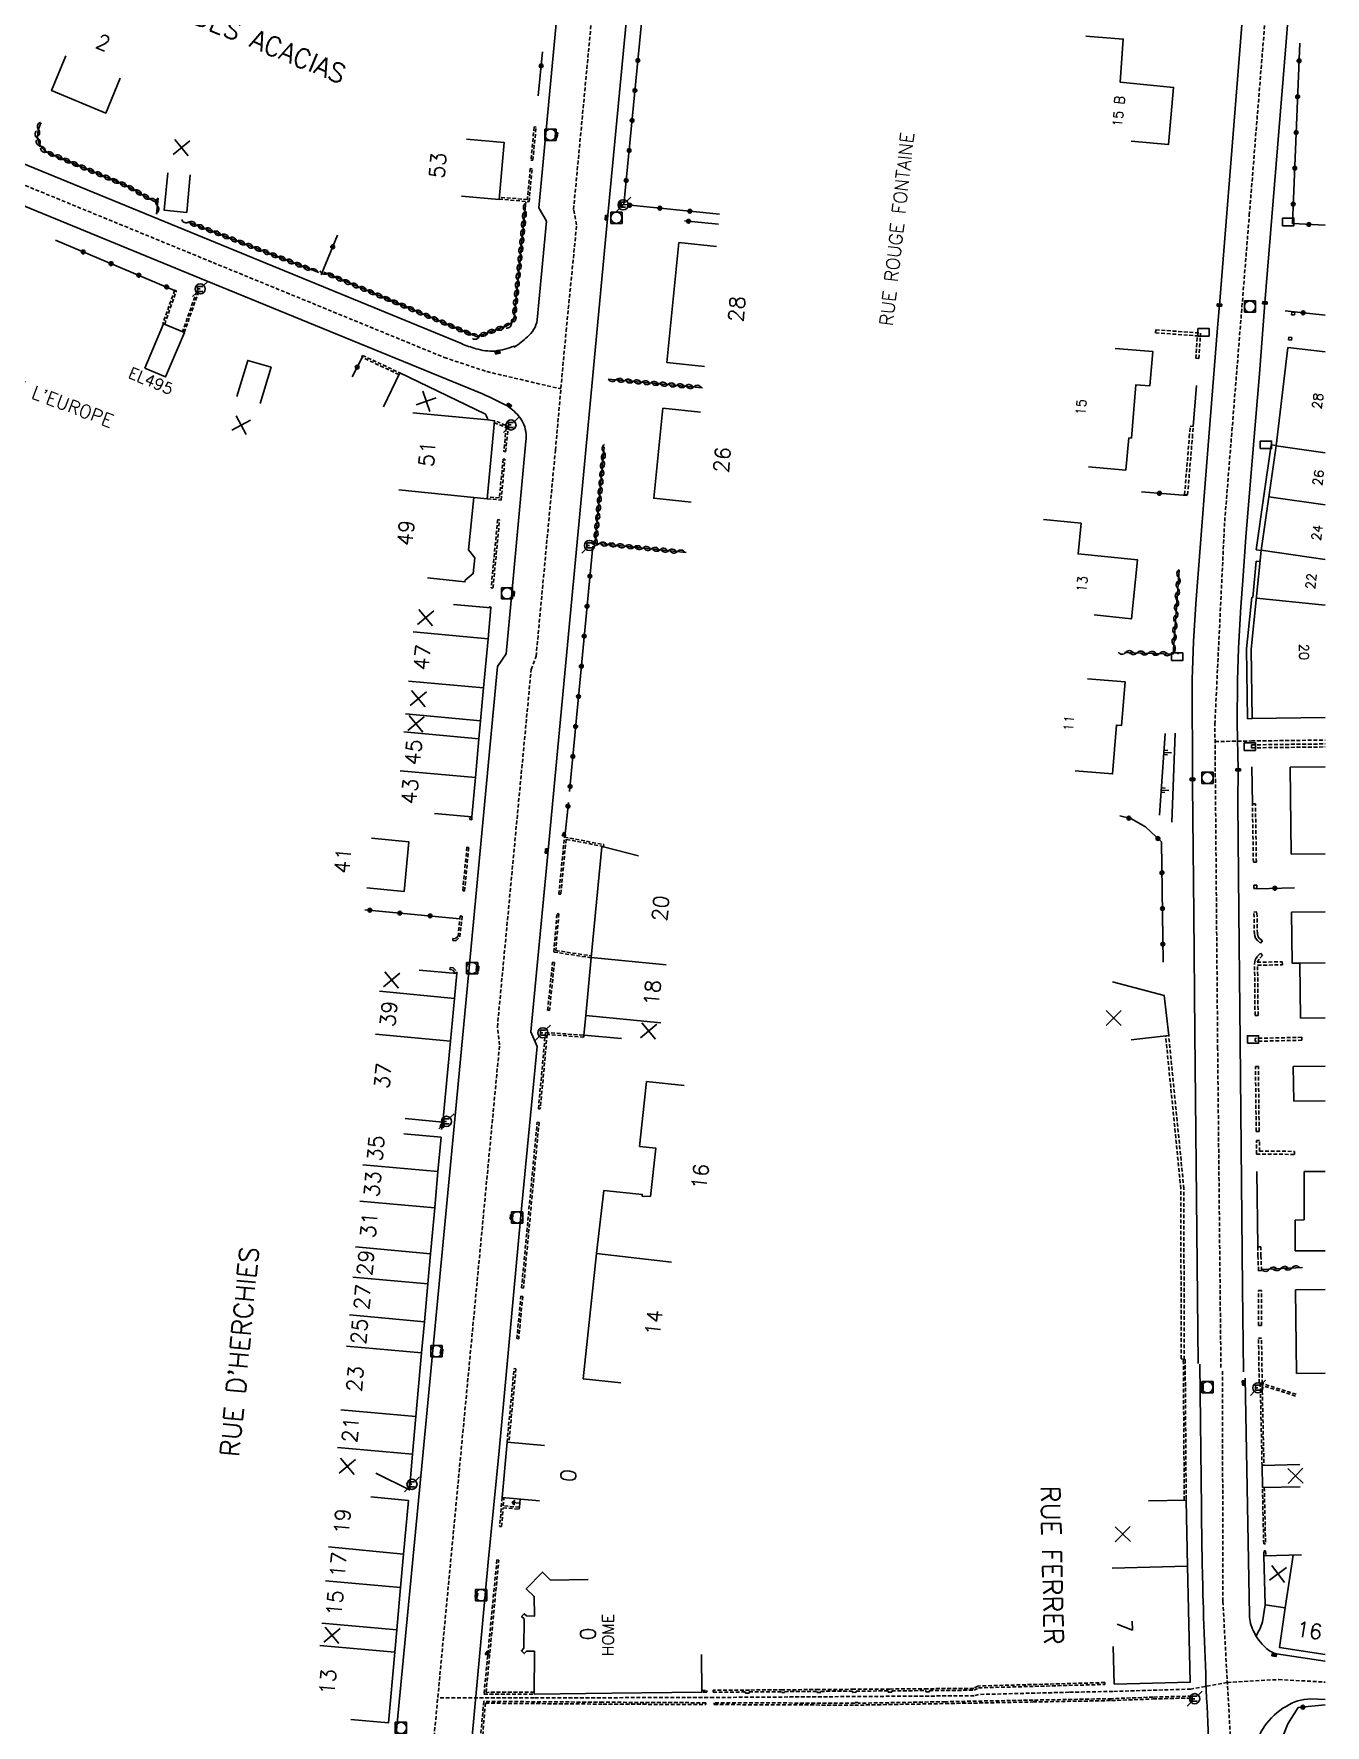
# Model space of a CAD drawing. Header units: millimetres. Extents: x 111000 to 112001, y 129999 to 131000.
# Drawn here: x 111828.6 to 112000, y 130617.7 to 130842.1 of the extents above; entities that cross this region are included whole.
import ezdxf
from ezdxf.enums import TextEntityAlignment as Align

# ---------------------------------------------------------------- set-up
doc = ezdxf.new("R2010")
doc.units = ezdxf.units.MM
doc.linetypes.add('DASHED', pattern=[0.75, 0.5, -0.25])
doc.layers.get('0').update_dxf_attribs({"linetype": 'CONTINUOUS'})
for name, color, linetype in [('W0001', 6, 'DASHED'), ('W0008', 7, 'CONTINUOUS'), ('W0100', 7, 'CONTINUOUS'), ('W0105', 7, 'CONTINUOUS'), ('W0112', 1, 'DASHED'), ('W0211', 2, 'CONTINUOUS'), ('W0310', 3, 'CONTINUOUS'), ('W0322', 7, 'CONTINUOUS'), ('W0334', 7, 'CONTINUOUS'), ('W0400', 7, 'CONTINUOUS'), ('W0420', 7, 'CONTINUOUS'), ('W0471', 7, 'CONTINUOUS'), ('W0851', 7, 'CONTINUOUS'), ('W0984', 7, 'CONTINUOUS'), ('W0989', 7, 'CONTINUOUS'), ('W0991', 7, 'CONTINUOUS'), ('W1102', 7, 'CONTINUOUS'), ('W1471', 7, 'CONTINUOUS')]:
    doc.layers.add(name, color=color, linetype=linetype)
doc.styles.get("Standard").update_dxf_attribs({"font": 'romans.shx', "width": 0.85})

# ---------------------------------------------------------------- blocks, each defined once
blk = doc.blocks.new('T471')
for p, q in [((-0.333334, 0.333334), (-0.333334, -0.333334)), ((-0.333334, 0.333334), (0.333334, 0.333334)), ((-0.333334, 0), (0, 0)), ((0.500001, 0.500001), (1.000002, 1.000002)), ((-0.500001, -0.500001), (-1.000002, -1.000002)), ((-0.333334, -0.333334), (0.333334, -0.333334))]:
    blk.add_line(p, q)
blk.add_ellipse((0, 0), major_axis=(0.471405, 0.471405), ratio=1, start_param=5.4977871438, end_param=11.780972451)
blk = doc.blocks.new('T400')
for p, q in [((-0.15, 0.3), (0.15, 0.3)), ((-0.15, -0.25), (-0.15, 0.3)), ((-0.15, 0.15), (0.15, 0.15)), ((-0.15, 0), (0.15, 0)), ((0.15, 0.3), (0.15, -0.25)), ((-0.15, -0.15), (0.15, -0.15)), ((-0.15, -0.25), (-0.15, -0.3)), ((-0.15, -0.3), (0.15, -0.3)), ((0.15, -0.3), (0.15, -0.25))]:
    blk.add_line(p, q)
blk = doc.blocks.new('T420')
for p, q in [((0.75, 0.75), (-0.75, 0.75)), ((-0.75, 0.75), (-0.75, -0.75)), ((0.75, 0.75), (0.75, -0.75)), ((0.75, -0.75), (-0.75, -0.75))]:
    blk.add_line(p, q)
blk.add_ellipse((0, 0), major_axis=(-0.53, 0.53), ratio=1, start_param=3.926991, end_param=10.210176)
blk = doc.blocks.new('t991o')
at = {"color": 0, "linetype": 'Continuous'}
for p, q in [((-1, 1), (1, -1)), ((-1, -1), (1, 1))]:
    blk.add_line(p, q, dxfattribs=at)
blk = doc.blocks.new('t322o')
at = {"color": 0, "linetype": 'Continuous'}
for radius in [0.25, 0.15]:
    blk.add_circle((0, 0), radius, dxfattribs=at)
blk = doc.blocks.new('T1471')
at = {"color": 0, "linetype": 'Continuous', "flags": 128}
blk.add_lwpolyline([(-0.75, -0.5), (-0.75, 0.5), (0.75, 0.5), (0.75, -0.5), (-0.75, -0.5)], dxfattribs=at)
blk = doc.blocks.new('t310o')
at = {"color": 0, "linetype": 'Continuous'}
for centre, start, end in [((-0.5, 0.38), 216.8699, 323.1304), ((0.5, -0.37), 36.8699, 143.1303)]:
    blk.add_arc(centre, 0.625, start, end, dxfattribs=at)
blk = doc.blocks.new('t211o')
at = {"color": 0, "linetype": 'Continuous'}
for p, q in [((-0.29, 0.5), (-0.29, 0)), ((0, 1), (0, 0)), ((0.29, 0.5), (0.29, 0))]:
    blk.add_line(p, q, dxfattribs=at)
blk = doc.blocks.new('T851')
for p, q in [((-0.25, -0.15), (0, 0.32)), ((0, 0.32), (0.25, -0.15)), ((-0.25, -0.15), (0.25, -0.15))]:
    blk.add_line(p, q)
for major_axis in [(-0.106, 0.106), (-0.0354, 0.0354), (-0.0236, 0.0236)]:
    blk.add_ellipse((0, 0), major_axis=major_axis, ratio=1, start_param=3.926991, end_param=10.210176)

msp = doc.modelspace()

# ---------------------------------------------------------------- linework, layer by layer
at = {"layer": 'W0001'}
for points in [[(111837.81, 130435.33), (111845.68, 130458.72), (111857.62, 130492.66), (111865.49, 130515.53), (111868.61, 130525.93), (111873.77, 130540.55), (111874.97, 130545.03), (111877.42, 130570.54), (111879.74, 130594.87), (111881.59, 130614.49), (111881.74, 130616.22), (111890.43, 130707.99), (111890.14, 130710.34), (111894.62, 130757.75), (111895.28, 130759.51), (111897.84, 130786.84), (111899.26, 130802.63), (111900.66, 130816.74), (111900.25, 130818.78), (111903.92, 130857.55), (111908, 130900.65), (111910.38, 130925.73), (111912.68, 130950.2), (111917.41, 131000)], [(111986.16, 130665.17), (111985.73, 130707.5), (111985.36, 130750.51), (111986.66, 130777.42), (111989.93, 130818.01), (111992.29, 130847.33), (111994.86, 130874.99), (111997.75, 130903.01), (111998.82, 130924.12), (111999.53, 130942.29), (111998.7, 130953.65), (111997.4, 130963.8), (111993.78, 130984.62), (111998.46, 131000)], [(111818.46, 130825.66), (111852.41, 130811.73), (111883.09, 130799.15), (111888.72, 130797.27), (111898.57, 130794.97)], [(111985.38, 130748.21), (111990.2, 130748.28), (112000, 130748.4)], [(111986.37, 130664.7), (111986.42, 130634.14), (111987.5, 130614.66), (111990.53, 130575.69), (111996.38, 130541.91), (111999.63, 130524.16), (112000, 130522.11)], [(111987.01, 130623.42), (111982.18, 130622.53), (111971.83, 130622.23), (111966, 130622.11), (111954.01, 130621.82), (111953.43, 130621.65), (111918.85, 130621.42), (111895.04, 130621.37), (111882.23, 130621.39)], [(111987.01, 130623.42), (111993.85, 130623.8), (112000, 130623.46)]]:
    msp.add_lwpolyline(points, dxfattribs=at)
at = {"layer": 'W0008', "flags": 128}
for points in [[(111819.14, 130828.16), (111846.05, 130817.13), (111885.36, 130800.98, 0.0304), (111887.29, 130800.31, 0.087), (111889.84, 130800, 0.0634), (111892.36, 130800.65), (111892.41, 130800.51, 0.0373), (111894.13, 130801.87, 0.1759), (111895.44, 130804.12), (111896.67, 130817.24), (111895.63, 130818.99), (111898.53, 130849.57), (111901.28, 130878.56), (111906.26, 130931.18), (111910.99, 130981.34), (111912.75, 131000)], [(111935.85, 130937.89), (111922.86, 130932.22), (111918.4, 130930.2, 0.09), (111916.25, 130928.92, 0.0862), (111915.14, 130927.07), (111910.31, 130876.1), (111908.73, 130859.31), (111907.96, 130851.06), (111904.77, 130817.59), (111902.39, 130792.51), (111896.84, 130733.33), (111894.59, 130709.71), (111895.42, 130707.78), (111893.25, 130685.34), (111890.36, 130654.15), (111888.93, 130639.35), (111886.75, 130615.82)], [(111832.02, 130548.13), (111854.02, 130538.71, 0.0637), (111857.85, 130537.4, 0.1227), (111863.35, 130537.78, 0.0784), (111869.29, 130542.06, 0.1338), (111871.1, 130546.5), (111873.89, 130575.68), (111876.56, 130603.7), (111877.61, 130614.82), (111876.72, 130616.62), (111880.22, 130653.05), (111884.08, 130693.9), (111886.38, 130718.17), (111890.16, 130758.14), (111891.3, 130759.84), (111892.07, 130767.87), (111893.93, 130788.03, 0.1371), (111893.54, 130790.54, 0.0843), (111892.17, 130792.19), (111891.38, 130792.76, 0.0002), (111890.27, 130793.31, 0.0182), (111888.16, 130794.3), (111850.65, 130809.65), (111817.78, 130823.15)], [(112000, 130506.66, 0.009738), (111999.03, 130512.5, 0.0012), (111998.4, 130515.98), (111996.63, 130525.61), (111994.12, 130539.11), (111990.01, 130561.53, -0.0073), (111988.27, 130571.48, -0.0121), (111987.14, 130580.34, -0.0063), (111986.39, 130588.72, -0.0031), (111985.31, 130603.85, -0.0002), (111984.52, 130615.83), (111984.46, 130617.06, -0.0039), (111983.8, 130634.22, -0.0041), (111983.57, 130646.51), (111983.35, 130665.63)], [(111989.39, 130663.76), (111989.94, 130632.34, 0.1044), (111990.49, 130630.22, 0.1019), (111992.11, 130628.01, 0.1443), (111993.56, 130627.21), (112000, 130626.23)], [(112000, 130621.17), (111998.07, 130621.23, 0.1398), (111994.8, 130620.24, 0.1092), (111991.96, 130617.61, 0.1025), (111990.84, 130615.06, 0.0381), (111990.69, 130613.43), (111990.77, 130612.23), (111992.37, 130589.43, 0.0092), (111993.03, 130581.77, 0.0089), (111993.87, 130575.1, 0.0088), (111995.16, 130567.1), (111997.11, 130556.23), (112000, 130540.49)]]:
    msp.add_lwpolyline(points, format="xyb", dxfattribs=at)
at = {"layer": 'W0008'}
for points in [[(112000, 130887.67), (111999.01, 130880.33), (111996.36, 130860.37), (111996.33, 130859.98), (111994.76, 130840.46), (111992, 130806.39), (111991.96, 130805.79), (111991.26, 130796.97), (111990.47, 130787.57), (111989.49, 130775.33), (111989.05, 130769.55), (111988.79, 130766.06), (111988.48, 130760.61), (111988.37, 130756.28), (111988.34, 130750.64), (111988.45, 130744.45), (111988.42, 130740.1), (111988.56, 130725.68), (111988.73, 130708.4), (111989.03, 130675.77), (111989.16, 130664.61)], [(111983.16, 130665.73), (111982.7, 130709.52), (111982.55, 130725.35), (111982.41, 130742.45), (111982.39, 130743.19), (111982.36, 130756.43), (111982.51, 130761.49), (111982.82, 130766.46), (111983.97, 130781.31), (111985.67, 130802.53), (111985.93, 130805.63), (111985.96, 130806.07), (111988.78, 130840.99), (111990.24, 130859.69)]]:
    msp.add_lwpolyline(points, dxfattribs=at)
at = {"layer": 'W0100'}
for p, q in [((111999.99, 130799.87), (111995.02, 130800.45)), ((112000, 130744.85), (111995.34, 130744.79)), ((111995.34, 130744.79), (111995.48, 130733.26)), ((111995.48, 130733.26), (112000, 130733.32)), ((112000, 130725.63), (111995.53, 130725.57)), ((111996.72, 130711.53), (112000, 130711.58)), ((112000, 130705.15), (111995.77, 130705.1)), ((111995.77, 130705.1), (111995.82, 130700.51)), ((111995.82, 130700.51), (112000, 130700.57)), ((112000, 130691.16), (111997.23, 130691.18)), ((111996.02, 130680.67), (112000, 130680.67)), ((112000, 130675.51), (111996.06, 130675.47)), ((111996.06, 130675.47), (111996.17, 130664.38)), ((111996.17, 130664.38), (112000, 130664.42)), ((111893.06, 130646.65), (111893.16, 130647.74))]:
    msp.add_line(p, q, dxfattribs=at)
for points in [[(111974.24, 130827.84), (111979.22, 130827.4), (111979.89, 130834.95), (111972.77, 130835.67), (111973.21, 130841.37), (111968.23, 130841.76)], [(111972.13, 130800.35), (111977.12, 130799.94), (111976.74, 130795.4), (111974.86, 130795.51), (111974.28, 130788.46), (111973.95, 130788.47), (111973.56, 130784.2), (111968.58, 130784.65)], [(111995.02, 130800.45), (111993.48, 130787.42), (111991.51, 130773.53), (111990.18, 130760.46), (111990.29, 130751.25), (112000, 130751.4)], [(111962.63, 130777.65), (111967.61, 130777.15), (111967.21, 130773.1), (111975.09, 130772.32), (111974.31, 130764.5), (111969.34, 130764.99)], [(111968.45, 130756.51), (111973.44, 130756.11), (111972.98, 130750.34), (111972.29, 130750.39), (111971.79, 130743.91), (111966.81, 130744.3)], [(111995.53, 130725.57), (111995.62, 130718.8), (111996.62, 130718.82), (111996.72, 130711.53)], [(111971.79, 130716.35), (111978.62, 130714.54), (111979.23, 130709.2), (111974.26, 130708.63)], [(111997.23, 130691.18), (111997.2, 130684.78), (111996.02, 130684.71), (111996.02, 130680.67)], [(111896.4, 130654.82), (111891.42, 130655.26), (111890.77, 130647.96), (111895.75, 130647.51)], [(111996.62, 130652.3), (111991.62, 130652.2), (111991.67, 130649.27), (111996.67, 130649.37)], [(111893.11, 130647.2), (111892.11, 130647.28), (111892.37, 130646.98), (111892.42, 130647.54), (111892.11, 130647.28)], [(112000, 130627.1), (111993.94, 130628.03), (111994.71, 130633.29), (111992.02, 130633.69), (111991.86, 130640.22), (111996.86, 130640.34)], [(111971.88, 130628.2), (111972.01, 130623.2), (111977.1, 130623.33)]]:
    msp.add_lwpolyline(points, dxfattribs=at)
at = {"layer": 'W0100', "flags": 128}
for points in [[(111832.89, 130839.16), (111830.97, 130834.54), (111838.17, 130831.55), (111840.09, 130836.17)], [(111885.39, 130820.52), (111890.37, 130820.09), (111891.03, 130827.66), (111886.05, 130828.09)], [(111846.4, 130823.64), (111845.93, 130818.66), (111848.92, 130818.38), (111849.39, 130823.36)], [(111919.21, 130813.88), (111914.24, 130814.38), (111912.65, 130798.46), (111917.62, 130797.96)], [(111858.68, 130793.05), (111860.11, 130797.84), (111857.01, 130798.76), (111855.58, 130793.97)], [(111917.08, 130791.9), (111912.11, 130792.41), (111910.89, 130780.47), (111915.86, 130779.96)], [(111881.78, 130738.68), (111886.76, 130738.24), (111887.22, 130743.44), (111887.7, 130748.56), (111887.92, 130750.93), (111888.32, 130755.33), (111888.92, 130761.83), (111889.28, 130765.93), (111884.3, 130766.37)], [(111872.8, 130728.79), (111877.78, 130728.33), (111878.39, 130734.91), (111873.42, 130735.38)], [(111908.85, 130733.03), (111904.21, 130734.24), (111904.01, 130734.26), (111902.61, 130719.54), (111901.86, 130711.86), (111901.63, 130709.24), (111906.61, 130708.8)], [(111877.91, 130698.19), (111882.89, 130697.72), (111883.91, 130708.46), (111884.44, 130714.14), (111884.74, 130717.44), (111879.77, 130717.9)], [(111914.92, 130702.58), (111909.95, 130703.11), (111909.02, 130694.51), (111911.15, 130694.28), (111910.46, 130687.87), (111909.34, 130687.93), (111909.36, 130688.13), (111904.27, 130688.68), (111903.31, 130680.31), (111901.54, 130663.69), (111906.52, 130663.16)], [(111873.99, 130651.16), (111878.46, 130648.94), (111878.89, 130653.69), (111879.33, 130658.69), (111880.08, 130667.13), (111880.46, 130671.26), (111880.91, 130676.3), (111881.28, 130680.27), (111881.83, 130686.36), (111882.25, 130691.19), (111882.68, 130695.72), (111877.71, 130696.19)], [(111870.71, 130618.48), (111875.69, 130618.04), (111876.53, 130627.42), (111876.79, 130630.4), (111877.28, 130636.02), (111877.69, 130640.44), (111878.34, 130647.56), (111873.36, 130648.01)], [(111977.1, 130623.33), (111982.1, 130623.45), (111981.71, 130638.84), (111981.55, 130647.61), (111976.55, 130647.52)], [(111902.17, 130637.06), (111897.17, 130637), (111896.11, 130638.04), (111893.98, 130635.85), (111895.04, 130634.82), (111895.07, 130632.22), (111894.02, 130632.23), (111893.71, 130632.53), (111893.36, 130632.17), (111893.68, 130631.84), (111893.66, 130627.94), (111893.34, 130627.62), (111893.7, 130627.25), (111894.01, 130627.55), (111895.06, 130627.54), (111895.04, 130621.88), (111905.31, 130622), (111917.28, 130622.11), (111917.24, 130627.11)]]:
    msp.add_lwpolyline(points, dxfattribs=at)
msp.add_lwpolyline([(111843.34, 130797.73), (111846.1, 130796.56), (111848.6, 130802.44), (111845.85, 130803.62)], close=True, dxfattribs=at)
msp.add_lwpolyline([(111880.85, 130769.9), (111885.83, 130769.38), (111885.86, 130769.6), (111886.93, 130770.49), (111887.15, 130772.57), (111886.3, 130773.65), (111887.03, 130780.55), (111888.8, 130780.41), (111889.76, 130790.75), (111888.89, 130790.88), (111888.77, 130791.2, 0.0266), (111888.66, 130791.44, 0.1593), (111888.48, 130791.66), (111877.2, 130797.1), (111875.02, 130792.6)], format="xyb", dxfattribs=at)
at = {"layer": 'W0105'}
for p, q in [((111982.49, 130789.99), (111982.94, 130795.41)), ((111982.49, 130789.99), (111982.94, 130795.41)), ((111993.49, 130787.45), (111992.84, 130787.54)), ((111991.51, 130773.54), (111990.84, 130773.63)), ((111991.36, 130772.08), (111990.86, 130772.13)), ((111990.29, 130751.24), (111989.69, 130751.23)), ((111990.34, 130739.96), (111990.27, 130744.86)), ((111990.34, 130739.96), (111990.27, 130744.86)), ((111991.04, 130681.17), (111990.92, 130691.2)), ((111991.04, 130681.17), (111990.92, 130691.2))]:
    msp.add_line(p, q, dxfattribs=at)
for points in [[(111990.84, 130773.63), (111991.87, 130780.79), (111992.84, 130787.54)], [(111989.69, 130751.23), (111989.57, 130760.51), (111990.25, 130767.34), (111990.38, 130767.33), (111990.86, 130772.13)]]:
    msp.add_lwpolyline(points, dxfattribs=at)
at = {"layer": 'W0112'}
for p, q in [((111995.53, 130804.81), (111995.56, 130805.17)), ((111995.53, 130804.81), (111995.93, 130804.78)), ((111995.56, 130805.17), (111995.96, 130805.13)), ((111995.93, 130804.78), (111995.96, 130805.13)), ((111977.51, 130802.81), (111977.48, 130802.41)), ((111977.48, 130802.41), (111983.04, 130802.01)), ((111977.51, 130802.81), (111983.47, 130802.38)), ((111982.82, 130799.03), (111983.04, 130802.01)), ((111983.22, 130799), (111983.47, 130802.38)), ((111995.13, 130801.49), (111995.19, 130801.84)), ((111995.52, 130801.43), (111995.13, 130801.49)), ((111995.19, 130801.84), (111995.58, 130801.78)), ((111995.52, 130801.43), (111995.58, 130801.78)), ((111983.22, 130799), (111982.82, 130799.03)), ((111982.09, 130790.02), (111982.49, 130789.99)), ((111981.74, 130780.93), (111981.34, 130780.96)), ((111990.21, 130747.77), (112000, 130747.89)), ((111990.21, 130747.77), (111990.21, 130747.37)), ((111990.21, 130747.37), (112000, 130747.49)), ((111990.34, 130739.96), (111990.74, 130739.96)), ((111990.87, 130732.21), (111990.47, 130732.2)), ((111990.52, 130728.73), (111990.51, 130729.14)), ((111990.51, 130729.14), (111990.91, 130729.14)), ((111990.52, 130728.73), (111990.92, 130728.73)), ((111990.92, 130728.73), (111990.91, 130729.14)), ((111990.54, 130725.59), (111990.94, 130725.6)), ((111991.4, 130721.48), (111991.66, 130721.79)), ((111990.96, 130718.95), (111994.31, 130718.98)), ((111991.41, 130720.12), (111991.69, 130719.84)), ((111994.31, 130718.98), (111994.32, 130718.58)), ((111990.69, 130711.89), (111990.63, 130718.72)), ((111991.03, 130718.55), (111994.32, 130718.58)), ((111991.09, 130711.89), (111991.03, 130718.55)), ((111990.69, 130711.89), (111991.09, 130711.89)), ((111996.89, 130708.98), (111990.7, 130708.84)), ((111990.71, 130708.45), (111990.7, 130708.84)), ((111996.9, 130708.58), (111990.71, 130708.45)), ((111996.89, 130708.98), (111996.9, 130708.58)), ((111990.85, 130696.5), (111990.74, 130705.12)), ((111990.74, 130705.12), (111991.13, 130705.12)), ((111991.24, 130696.5), (111991.13, 130705.12)), ((111991.24, 130696.5), (111990.85, 130696.5)), ((111990.89, 130693.49), (111990.88, 130695.27)), ((111990.88, 130695.27), (111991.28, 130695.27)), ((111991.29, 130693.88), (111991.28, 130695.27)), ((111990.89, 130693.49), (111995.92, 130693.45)), ((111991.29, 130693.88), (111995.92, 130693.85)), ((111995.92, 130693.85), (111995.92, 130693.45)), ((111991.04, 130681.17), (111991.44, 130681.18)), ((111991.15, 130678.02), (111991.55, 130678.03)), ((111991.16, 130670.75), (111991.14, 130675.41)), ((111991.14, 130675.41), (111991.54, 130675.41)), ((111991.56, 130670.75), (111991.54, 130675.41)), ((111991.16, 130670.75), (111991.56, 130670.75)), ((111991.15, 130669.07), (111991.55, 130669.07)), ((111991.24, 130663.13), (111991.15, 130669.07)), ((111991.64, 130663.06), (111991.55, 130669.07)), ((111980.89, 130666.32), (111981.29, 130666.24)), ((111991.24, 130663.13), (111991.64, 130663.06))]:
    msp.add_line(p, q, dxfattribs=at)
for points in [[(111894.85, 130825.29), (111895.28, 130829.7), (111895.03, 130829.72), (111894.6, 130825.32)], [(111890.18, 130777.65), (111889.31, 130768.58), (111889.56, 130768.55), (111890.43, 130777.63)], [(111904.22, 130734.28), (111899.26, 130735.24), (111898.55, 130727.95), (111898.3, 130727.97), (111899.04, 130735.54), (111904.27, 130734.53)], [(111885.79, 130728.38), (111886.34, 130734.17), (111886.1, 130734.19), (111885.54, 130728.41)], [(111885.22, 130725.09), (111884.92, 130722.41), (111884.54, 130722.04), (111884.24, 130722.07), (111884.22, 130721.82), (111884.63, 130721.79), (111885.16, 130722.29), (111885.47, 130725.06)], [(111897.72, 130718.92), (111897.06, 130712.55), (111896.81, 130712.58), (111897.47, 130718.95)], [(111901.61, 130708.99), (111896.75, 130709.36), (111895.84, 130699.47), (111895.59, 130699.49), (111896.52, 130709.62), (111901.63, 130709.24)], [(111893.35, 130675.73), (111895.42, 130697.73), (111895.67, 130697.7), (111893.6, 130675.71)], [(111892.73, 130669.01), (111893.26, 130674.63), (111893.5, 130674.61), (111892.97, 130668.98)], [(111970.76, 130623.4), (111953.92, 130622.94), (111953.35, 130622.63), (111947.22, 130622.58), (111947.22, 130622.58), (111942.22, 130622.54), (111942.22, 130622.54), (111937.49, 130622.51), (111937.49, 130622.51), (111932.79, 130622.47), (111932.79, 130622.47), (111928.01, 130622.44), (111928.01, 130622.44), (111923.59, 130622.41), (111918.77, 130622.37), (111918.77, 130622.12), (111923.06, 130622.15), (111923.06, 130622), (111923.56, 130622), (111923.56, 130622.16), (111927.88, 130622.19), (111927.88, 130622.08), (111928.26, 130622.08), (111928.26, 130622.19), (111932.58, 130622.22), (111932.59, 130622.09), (111933.05, 130622.09), (111933.04, 130622.23), (111937.28, 130622.26), (111937.28, 130622.1), (111937.74, 130622.11), (111937.74, 130622.26), (111942.02, 130622.29), (111942.02, 130622.13), (111942.47, 130622.13), (111942.47, 130622.3), (111947.02, 130622.33), (111947.02, 130622.16), (111947.47, 130622.16), (111947.47, 130622.33), (111953.42, 130622.38), (111953.99, 130622.69), (111970.76, 130623.15)], [(111917.82, 130620.72), (111904.16, 130620.79), (111888.33, 130620.91), (111887.53, 130611.69), (111888.6, 130611.68), (111888.6, 130611.92), (111887.8, 130611.94), (111888.56, 130620.66), (111904.16, 130620.54), (111917.82, 130620.47)]]:
    msp.add_lwpolyline(points, close=True, dxfattribs=at)
for points in [[(111890.38, 130820.15), (111894.34, 130819.81), (111894.75, 130824.18), (111894.5, 130824.21), (111894.12, 130820.08), (111890.4, 130820.4)], [(111845.99, 130803.56), (111847.54, 130807.99), (111847.31, 130808.07), (111845.74, 130803.66), (111845.85, 130803.62)], [(111848.59, 130802.45), (111850.47, 130807.81), (111850.23, 130807.9), (111848.36, 130802.55)], [(111877.09, 130796.87), (111872.14, 130799.19), (111872.24, 130799.42), (111877.2, 130797.1)], [(111889.73, 130790.49), (111891.11, 130789.96), (111891.3, 130789.83), (111891, 130786.67), (111891.24, 130786.64), (111891.57, 130789.96), (111891.22, 130790.18), (111889.76, 130790.75)], [(111981.34, 130780.96), (111981.97, 130788.55), (111982.09, 130790.02)], [(111981.74, 130780.93), (111982.37, 130788.52), (111982.49, 130789.99)], [(111888.8, 130780.41), (111890.64, 130780.23), (111891.14, 130785.64), (111890.9, 130785.67), (111890.41, 130780.51), (111888.83, 130780.66)], [(111889.03, 130765.95), (111889.06, 130766.08), (111889.3, 130766.03), (111889.28, 130765.93)], [(111990.47, 130732.2), (111990.37, 130738.18), (111990.34, 130739.96)], [(111990.87, 130732.21), (111990.77, 130738.18), (111990.74, 130739.96)], [(111886.51, 130738.26), (111886.48, 130737.85), (111886.73, 130737.83), (111886.76, 130738.24)], [(111902.6, 130719.52), (111897.62, 130720.29), (111898.06, 130725.37), (111898.31, 130725.35), (111897.89, 130720.5), (111902.63, 130719.77)], [(111991.4, 130721.48), (111991, 130721.82), (111990.76, 130722.12), (111990.6, 130722.66), (111990.54, 130725.59)], [(111991.66, 130721.79), (111991.29, 130722.1), (111991.12, 130722.31), (111991, 130722.72), (111990.94, 130725.6)], [(111990.63, 130718.74), (111990.72, 130719.3), (111991.03, 130719.74), (111991.41, 130720.12)], [(111990.96, 130718.95), (111991.34, 130719.48), (111991.69, 130719.84)], [(111884.5, 130717.46), (111884.51, 130717.57), (111884.16, 130717.94), (111883.84, 130717.97), (111883.86, 130718.22), (111884.28, 130718.19), (111884.77, 130717.65), (111884.74, 130717.44)], [(111980.89, 130666.32), (111980.84, 130688.9), (111978.83, 130709.16)], [(111981.29, 130666.24), (111981.24, 130688.92), (111979.23, 130709.2)], [(111991.15, 130678.02), (111991.07, 130679.97), (111991.04, 130681.17)], [(111991.55, 130678.03), (111991.47, 130679.99), (111991.44, 130681.18)], [(111981.3, 130647.61), (111981.17, 130666.23), (111981.42, 130666.23), (111981.55, 130647.61)], [(111891.42, 130655.26), (111892.36, 130665.03), (111892.61, 130665), (111891.67, 130655.24)], [(111996.15, 130661.64), (111991.38, 130663.14), (111991.62, 130652.2)], [(111996.07, 130661.4), (111991.64, 130662.8), (111991.87, 130652.21)], [(111890.77, 130647.96), (111890.44, 130644.11), (111890.69, 130644.09), (111890.91, 130646.59), (111893.04, 130646.4), (111893.06, 130646.65), (111890.93, 130646.84), (111891.02, 130647.93)], [(111991.92, 130649.28), (111992.09, 130641.78), (111991.84, 130641.78), (111991.67, 130649.27)], [(111991.86, 130640.22), (111991.85, 130640.88), (111992.1, 130640.89), (111992.11, 130640.23)], [(111895.04, 130622.13), (111888.64, 130622.1), (111890.33, 130639.64), (111890.08, 130639.66), (111888.36, 130621.85), (111895.04, 130621.88)], [(111917.28, 130622.36), (111917.93, 130622.36), (111917.93, 130622.11), (111917.28, 130622.11)], [(111977.15, 130621.47), (111971.66, 130621.26), (111961.23, 130621.07), (111949.59, 130620.86), (111938.04, 130620.66), (111938.04, 130620.77), (111937.61, 130620.76), (111937.61, 130620.65), (111937.55, 130620.65), (111918.92, 130620.73), (111918.92, 130620.48), (111937.56, 130620.4), (111949.59, 130620.61), (111961.24, 130620.82), (111971.66, 130621.01), (111977.15, 130621.22)], [(111977.15, 130621.22), (111982.01, 130621.34), (111982.03, 130620.92), (111982.28, 130620.93), (111982.25, 130621.6), (111977.15, 130621.47)]]:
    msp.add_lwpolyline(points, dxfattribs=at)
at = {"layer": 'W0211'}
for p, q in [((111978.76, 130749.25), (111978.03, 130738.44)), ((111979.64, 130737.52), (111980.1, 130749.31))]:
    msp.add_line(p, q, dxfattribs=at)
at = {"layer": 'W0310'}
msp.add_line((111991.59, 130678.16), (111997.01, 130678.46), dxfattribs=at)
at = {"layer": 'W0310', "flags": 128}
for points in [[(111829.58, 130830.27, 0.1297), (111829.12, 130828.24, 0.2496), (111830.54, 130826.3), (111840.65, 130822.03, -0.0322), (111842.66, 130820.93, 0.010156), (111845.04, 130819.62)], [(111867.1, 130810.44), (111887.46, 130801.88), (111890.65, 130803.07, 0.0853), (111891.89, 130803.65, 0.1911), (111892.35, 130804.4), (111893.9, 130819.75)]]:
    msp.add_lwpolyline(points, format="xyb", dxfattribs=at)
for points in [[(111844.89, 130818.13), (111845.11, 130820.29)], [(111849.01, 130817.15), (111866.43, 130810.4)], [(111904.32, 130787.27), (111903.13, 130774.51), (111915.18, 130773.28)]]:
    msp.add_lwpolyline(points, dxfattribs=at)
at = {"layer": 'W0310'}
for points in [[(111904.85, 130796.25), (111917.37, 130795.13)], [(111980.61, 130771), (111979.81, 130759.81), (111973.37, 130760.03)]]:
    msp.add_lwpolyline(points, dxfattribs=at)
at = {"layer": 'W0322'}
for p, q in [((111994.7, 130805.31), (112000, 130804.75)), ((111975.62, 130781.32), (111981.68, 130780.83)), ((111990.95, 130728.68), (111995.92, 130728.81))]:
    msp.add_line(p, q, dxfattribs=at)
at = {"layer": 'W0322', "flags": 128}
for points in [[(111909.32, 130843.97), (111906.92, 130819.41), (111919.64, 130818.14)], [(111895.57, 130833.84), (111896.12, 130839.7)], [(111847.3, 130808.04), (111831.5, 130814.69)], [(111872.21, 130799.16), (111870.86, 130796.57)], [(111902.79, 130774.11), (111899.72, 130741.57)], [(111899.56, 130740.11), (111899.1, 130735.52)], [(112000, 130620.45), (111996.42, 130620.07), (111995.05, 130617.92), (111992.83, 130612.33), (111993.68, 130598.74), (111994.87, 130584.32), (111995.77, 130575.78), (111998.12, 130558.67), (111998.68, 130555.85), (112000, 130548.84)]]:
    msp.add_lwpolyline(points, dxfattribs=at)
at = {"layer": 'W0322'}
for points in [[(111996.62, 130840.85), (111995.66, 130816.91), (112000, 130816.67)], [(111914.99, 130817.26), (111919.5, 130816.81)], [(111868.92, 130815.35), (111866.77, 130810.12)], [(111978.49, 130718.93), (111978.29, 130734.89), (111976.17, 130736.91), (111974.19, 130737.99), (111972.73, 130738.36)], [(111885.18, 130724.71), (111872.53, 130725.89)], [(111882.74, 130696.74), (111882.89, 130697.72)]]:
    msp.add_lwpolyline(points, dxfattribs=at)
at = {"layer": 'W0334', "flags": 128}
msp.add_lwpolyline([(111990.82, 130629.58, 0.026929), (111991.31, 130630.47, 0.0276), (111991.67, 130631.45), (111992.02, 130633.69)], format="xyb", dxfattribs=at)
at = {"layer": 'W1102'}
for p, q in [((111888.89, 130790.88), (111878.93, 130791.8)), ((112000, 130786.49), (111993.48, 130787.42)), ((111887.03, 130780.55), (111877.08, 130781.6)), ((112000, 130779.58), (111992.52, 130780.65)), ((112000, 130772.36), (111991.51, 130773.57)), ((112000, 130766.3), (111990.87, 130767.23)), ((111888.92, 130761.83), (111878.97, 130762.76)), ((111888.32, 130755.33), (111878.36, 130756.22)), ((111887.92, 130750.93), (111877.97, 130751.88)), ((111887.7, 130748.56), (111877.74, 130749.49)), ((111887.22, 130743.44), (111877.26, 130744.31)), ((111902.61, 130719.54), (111912.56, 130718.59)), ((112000, 130718.86), (111996.62, 130718.82)), ((111884.44, 130714.14), (111874.49, 130715.08)), ((111901.86, 130711.86), (111911.82, 130710.9)), ((111883.91, 130708.46), (111873.95, 130709.41)), ((111882.25, 130691.19), (111872.29, 130692.06)), ((111881.83, 130686.36), (111871.87, 130687.26)), ((111881.28, 130680.27), (111871.32, 130681.2)), ((111903.31, 130680.31), (111913.24, 130679.17)), ((111880.91, 130676.3), (111870.95, 130677.18)), ((111880.46, 130671.26), (111870.5, 130672.17)), ((111880.08, 130667.13), (111870.12, 130668.02)), ((111879.33, 130658.69), (111869.37, 130659.57)), ((111878.89, 130653.69), (111868.93, 130654.58)), ((111877.69, 130640.44), (111867.74, 130641.38)), ((111981.71, 130638.84), (111971.72, 130638.59)), ((111994.71, 130633.29), (111995.77, 130640.31)), ((111877.28, 130636.02), (111867.31, 130636.88)), ((111876.79, 130630.4), (111866.83, 130631.28)), ((111876.53, 130627.42), (111866.57, 130628.31))]:
    msp.add_line(p, q, dxfattribs=at)

# ---------------------------------------------------------------- block references
at = {"layer": 'W0211', "rotation": 266.1543166467914}
for p in [(111978.59, 130746.76), (111978.26, 130741.77)]:
    msp.add_blockref('t211o', p, dxfattribs=at)
at = {"layer": 'W0310'}
for p, rotation in [((111829.12, 130828.23), 278.4776796188931), ((111829.24, 130829.37), 255.8823344209446), ((111829.54, 130827.16), 304.4155046841798), ((111830.38, 130826.39), 330.3533297494666), ((111831.44, 130825.92), 337.0726306529466), ((111832.5, 130825.47), 337.0726306529466), ((111833.56, 130825.02), 337.0726306529466), ((111834.63, 130824.57), 337.0726306529466), ((111835.69, 130824.12), 337.0726306529466), ((111836.75, 130823.67), 337.0726306529466), ((111837.82, 130823.22), 337.0726306529466), ((111838.88, 130822.77), 337.0726306529466), ((111839.95, 130822.32), 337.0726306529466), ((111841, 130821.86), 333.9321147159507), ((111842.02, 130821.32), 330.2091127523829), ((111843.02, 130820.73), 330.341798562288), ((111844.03, 130820.17), 331.3297514083205), ((111845.01, 130819.28), 84.20609914167828), ((111849.2, 130817.08), 338.8153399985971), ((111893.67, 130817.46), 84.20959054544919), ((111893.79, 130818.6), 84.20959054544919), ((111850.27, 130816.66), 338.8153399985971), ((111851.35, 130816.24), 338.8153399985971), ((111852.43, 130815.82), 338.8153399985971), ((111853.51, 130815.41), 338.8153399985971), ((111854.58, 130814.99), 338.8153399985971), ((111893.44, 130815.16), 84.20959054544919), ((111893.55, 130816.31), 84.20959054544919), ((111855.66, 130814.57), 338.8153399985971), ((111856.74, 130814.16), 338.8153399985971), ((111857.81, 130813.74), 338.8153399985971), ((111858.89, 130813.32), 338.8153399985971), ((111859.97, 130812.9), 338.8153399985971), ((111893.2, 130812.86), 84.20959054544919), ((111893.32, 130814.01), 84.20959054544919), ((111861.04, 130812.49), 338.8153399985971), ((111862.12, 130812.07), 338.8153399985971), ((111863.2, 130811.65), 338.8153399985971), ((111864.27, 130811.23), 338.8153399985971), ((111865.35, 130810.82), 338.8153399985971), ((111892.97, 130810.56), 84.20959054544919), ((111893.09, 130811.71), 84.20959054544919), ((111867.53, 130810.26), 337.1920996855609), ((111868.59, 130809.81), 337.1920996855609), ((111869.66, 130809.36), 337.1920996855609), ((111870.72, 130808.91), 337.1920996855609), ((111871.79, 130808.47), 337.1920996855609), ((111892.74, 130808.26), 84.20959054544919), ((111892.85, 130809.41), 84.20959054544919), ((111872.85, 130808.02), 337.1920996855609), ((111873.92, 130807.57), 337.1920996855609), ((111874.98, 130807.12), 337.1920996855609), ((111876.05, 130806.67), 337.1920996855609), ((111877.11, 130806.23), 337.1920996855609), ((111892.5, 130805.96), 84.20959054544919), ((111892.62, 130807.11), 84.20959054544919), ((111878.18, 130805.78), 337.1920996855609), ((111879.24, 130805.33), 337.1920996855609), ((111880.3, 130804.88), 337.1920996855609), ((111881.37, 130804.44), 337.1920996855609), ((111882.43, 130803.99), 337.1920996855609), ((111892.01, 130803.75), 44.79420109374823), ((111892.39, 130804.81), 84.20959054544919), ((111883.5, 130803.54), 337.1920996855609), ((111884.56, 130803.09), 337.1920996855609), ((111885.63, 130802.64), 337.1920996855609), ((111886.69, 130802.2), 337.1920996855609), ((111887.76, 130801.99), 20.50018011632045), ((111888.84, 130802.4), 20.50018011632045), ((111889.93, 130802.8), 20.50018011632045), ((111891.01, 130803.19), 20.69537220903088), ((111905.87, 130796.16), 354.9015093811139), ((111907.02, 130796.06), 354.9015093811139), ((111908.17, 130795.96), 354.9015093811139), ((111909.32, 130795.85), 354.9015093811139), ((111910.47, 130795.75), 354.9015093811139), ((111911.62, 130795.65), 354.9015093811139), ((111912.77, 130795.55), 354.9015093811139), ((111913.92, 130795.44), 354.9015093811139), ((111915.07, 130795.34), 354.9015093811139), ((111916.22, 130795.24), 354.9015093811139), ((111904.15, 130785.45), 264.6795132721608), ((111904.26, 130786.6), 264.6795132721608), ((111903.94, 130783.15), 264.6795132721608), ((111904.04, 130784.3), 264.6795132721608), ((111903.72, 130780.85), 264.6795132721608), ((111903.83, 130782), 264.6795132721608), ((111903.51, 130778.55), 264.6795132721608), ((111903.61, 130779.7), 264.6795132721608), ((111903.29, 130776.25), 264.6795132721608), ((111903.4, 130777.4), 264.6795132721608), ((111903.19, 130775.1), 264.6795132721608), ((111903.69, 130774.45), 354.1672600483038), ((111904.84, 130774.33), 354.1672600483038), ((111905.99, 130774.22), 354.1672600483038), ((111907.14, 130774.1), 354.1672600483038), ((111908.29, 130773.98), 354.1672600483038), ((111909.44, 130773.86), 354.1672600483038), ((111910.58, 130773.75), 354.1672600483038), ((111911.73, 130773.63), 354.1672600483038), ((111912.88, 130773.51), 354.1672600483038), ((111914.03, 130773.4), 354.1672600483038), ((111980.54, 130770), 265.8892913283725), ((111980.43, 130768.51), 265.8892913283725), ((111980.22, 130765.51), 265.8892913283725), ((111980.32, 130767.01), 265.8892913283725), ((111980.11, 130764.02), 265.8892913283725), ((111979.89, 130761.03), 265.8892913283725), ((111980, 130762.52), 265.8892913283725), ((111973.53, 130760.03), 178.0418095022621), ((111975.03, 130759.98), 178.0418095022621), ((111976.52, 130759.93), 178.0418095022621), ((111978.02, 130759.88), 178.0418095022621), ((111979.52, 130759.82), 178.0418095022621), ((111994.09, 130678.3), 3.137059050841735), ((111995.58, 130678.38), 3.137059050841735), ((111992.59, 130678.21), 3.137059050841735)]:
    msp.add_blockref('t310o', p, dxfattribs=dict(at, rotation=rotation))
at = {"layer": 'W0322'}
for p, rotation in [((111895.95, 130837.82), 84.60298274252504), ((111908.79, 130838.54), 264.4264330713744), ((111996.53, 130838.48), 267.6939169788933), ((111908.4, 130834.56), 264.4264330713744), ((111996.34, 130833.73), 267.6939169788933), ((111908.01, 130830.58), 264.4264330713744), ((111996.15, 130828.99), 267.6939169788933), ((111907.62, 130826.6), 264.4264330713744), ((111995.96, 130824.24), 267.6939169788933), ((111907.23, 130822.62), 264.4264330713744), ((111907.7, 130819.33), 354.3059418952367), ((111911.68, 130818.94), 354.3059418952367), ((111915.66, 130818.54), 354.3059418952367), ((111995.76, 130819.49), 267.6939169788933), ((111915.52, 130817.21), 354.3059418952785), ((111997.83, 130816.79), 356.7164979628042), ((111835.18, 130813.14), 157.1974457631952), ((111868.29, 130813.82), 247.6647382134886), ((111838.87, 130811.59), 157.1974457631952), ((111842.56, 130810.04), 157.1974457631952), ((111846.25, 130808.49), 157.1974457631952), ((111997.06, 130805.06), 353.9399791809633), ((111871.54, 130797.86), 62.56519055300193), ((111977.99, 130781.13), 355.3640047080576), ((111902.42, 130770.12), 264.5977772946251), ((111902.04, 130766.14), 264.5977772946251), ((111901.66, 130762.16), 264.5977772946251), ((111901.29, 130758.18), 264.5977772946251), ((111900.91, 130754.2), 264.5977772946251), ((111900.53, 130750.21), 264.5977772946251), ((111900.16, 130746.23), 264.5977772946251), ((111899.78, 130742.25), 264.5977772946251), ((111899.51, 130739.62), 264.2525972758681), ((111973.96, 130738.04), 165.5866908931696), ((111977.81, 130735.35), 136.3296056467379), ((111978.34, 130730.81), 90.7430717624765), ((111993.32, 130728.74), 1.567670549638617), ((111873.23, 130725.83), 174.6453077669005), ((111877.21, 130725.45), 174.6453077669005), ((111978.4, 130726.06), 90.7430717624765), ((111881.2, 130725.08), 174.6453077669005), ((111978.46, 130721.31), 90.7430717624765), ((111882.82, 130697.23), 81.75442669800105), ((111997.04, 130620.13), 186.1173841902901)]:
    msp.add_blockref('t322o', p, dxfattribs=dict(at, rotation=rotation))
at = {"layer": 'W0400'}
for p, rotation in [((111897.97, 130828.64), 354.5870792112125), ((111904.61, 130817.7), 354.5876304204818), ((111992, 130806.39), 85.88873996509736), ((111985.96, 130806.07), 265.1782185254996), ((111890.18, 130799.8), 99.7889142298369), ((111891.71, 130792.8), 52.81206081508035), ((111892.23, 130767.8), 354.5336663665052), ((111988.45, 130744.45), 89.59445415930062), ((111982.39, 130743.19), 271.0958323741233), ((111896.66, 130733.68), 174.6390640427489), ((111887.5, 130718.12), 174.5984437390241), ((111892.02, 130685.13), 354.6940694958626), ((111882.74, 130667.31), 354.599118497521), ((111983.64, 130662.58), 0.7097383017463076), ((111989.15, 130663.14), 1.153651610717266), ((111887.36, 130634.99), 174.5058888421146), ((111993.22, 130627.04), 81.74358531207251)]:
    msp.add_blockref('T400', p, dxfattribs=dict(at, rotation=rotation))
at = {"layer": 'W0420'}
for p in [(111897.2, 130828.68), (111905.93, 130817.68), (111990.02, 130805.89), (111891.42, 130767.86), (111984.38, 130743.38), (111886.78, 130718.16), (111892.78, 130685.09), (111882.06, 130667.35), (111984.37, 130662.56), (111887.99, 130634.99), (111877.34, 130617.38)]:
    msp.add_blockref('T420', p, dxfattribs=at)
at = {"layer": 'W0471'}
for p in [(111906.83, 130819.39), (111850.7, 130808.23), (111891.95, 130790.19), (111902.36, 130774.21), (111896.18, 130709.58), (111883.39, 130697.83), (111991.07, 130662.49), (111878.81, 130649.69), (111982.69, 130621.26)]:
    msp.add_blockref('T471', p, dxfattribs=at)
at = {"layer": 'W0851'}
for p in [(111906.49, 130819.32), (111898.98, 130735.85), (111888.79, 130627.25)]:
    msp.add_blockref('T851', p, dxfattribs=at)
at = {"layer": 'W0991'}
for p, rotation in [((111848.22, 130826.98), 354.6520107077128), ((111880.7, 130793.32), 334.2442412413119), ((111856.13, 130790.16), 343.4105335639629), ((111880.64, 130764.63), 84.9610972606978), ((111879.65, 130753.88), 84.89765016010973), ((111879.35, 130750.56), 84.51980571136492), ((111876.13, 130716.57), 84.77393604213552), ((111910.22, 130709.8), 84.95691041313596), ((111870.21, 130652.07), 84.89133468085177), ((111996.06, 130650.83), 271.1160230796182), ((111973.13, 130643.07), 271.0592914610706), ((111993.74, 130637.8), 351.4196781443516), ((111868.19, 130629.66), 84.96789829867699)]:
    msp.add_blockref('t991o', p, dxfattribs=dict(at, rotation=rotation))
msp.add_blockref('t991o', (111971.92, 130711.54), dxfattribs=at)
at = {"layer": 'W1471'}
for p in [(111995.09, 130817.12), (111983.86, 130802.47), (111992.14, 130787.55), (111980.35, 130759.45), (111989.98, 130747.53), (111990.42, 130708.69)]:
    msp.add_blockref('T1471', p, dxfattribs=at)

# ---------------------------------------------------------------- texts
at = {"layer": 'W0984'}
for s, rotation, p in [('EL495', 336.9427, (111844.16, 130796.03)), ('HOME', 89.7005, (111904.83, 130629.71))]:
    msp.add_text(s, height=1.5, rotation=rotation, dxfattribs=at).set_placement(p, align=Align.MIDDLE)
at = {"layer": 'W0989'}
for s, height, rotation, p in [('RUE DES ACACIAS', 2.5, 337.7047, (111856.08, 130842.19)), ('RUE ROUGE FONTAINE', 1.75, 83.6709, (111943.16, 130816.19)), ("QUARTIER DE L'EUROPE", 1.75, 339.2573, (111826.05, 130795.46)), ("RUE D'HERCHIES", 2.5, 84.593, (111855.92, 130667.29)), ('RUE FERRER', 2.5, 271.2937, (111963.74, 130638.95))]:
    msp.add_text(s, height=height, rotation=rotation, dxfattribs=at).set_placement(p, align=Align.MIDDLE)
at = {"layer": 'W0991'}
for s, height, rotation, p in [('2', 2, 337.4215, (111837.84, 130840.9)), ('15 B', 1.25, 84.9624, (111972.58, 130831.79)), ('53', 2, 85.0303, (111882.23, 130824.61)), ('28', 2, 84.3059, (111921.9, 130805.57)), ('15', 1.25, 85.2821, (111967.59, 130792.56)), ('28', 1.25, 83.2673, (111999, 130793.37)), ('51', 2, 84.7236, (111880.82, 130786.36)), ('26', 2, 84.1673, (111919.95, 130785.57)), ('26', 1.25, 81.8922, (111999.09, 130783.18)), ('49', 2, 83.8657, (111877.98, 130775.87)), ('24', 1.25, 81.8925, (111998.92, 130775.91)), ('13', 1.25, 84.3489, (111967.74, 130769.1)), ('22', 1.25, 84.1933, (111998.13, 130769.47)), ('47', 2, 84.6773, (111880.16, 130759.37)), ('20', 1.25, 270.7353, (111997.18, 130760.09)), ('11', 1.25, 85.467, (111965.98, 130750.65)), ('45', 2, 84.648, (111878.99, 130746.79)), ('43', 2, 85.0089, (111878.52, 130741.58)), ('41', 2, 84.6453, (111869.62, 130732.41)), ('20', 2, 84.5603, (111911.77, 130726.09)), ('18', 2, 84.4883, (111910.7, 130714.88)), ('39', 2, 84.64, (111875.71, 130712.09)), ('37', 2, 84.5603, (111874.94, 130703.89)), ('35', 2, 84.5908, (111874.01, 130694.26)), ('33', 2, 85.0013, (111873.58, 130689.52)), ('16', 2, 83.4204, (111917.05, 130690.51)), ('31', 2, 84.8122, (111873.09, 130684.08)), ('29', 2, 84.6645, (111872.63, 130679.07)), ('27', 2, 84.9236, (111872.22, 130674.53)), ('14', 2, 83.9482, (111910.88, 130671.11)), ('25', 2, 84.7706, (111871.81, 130669.97)), ('23', 2, 84.8967, (111871.24, 130663.67)), ('21', 2, 84.9719, (111870.64, 130656.93)), ('0', 2, 84.9007, (111899.56, 130650.85)), ('19', 2, 84.8059, (111869.55, 130644.77)), ('17', 2, 84.601, (111869.02, 130639.03)), ('15', 2, 85.0809, (111868.57, 130633.94)), ('7', 2, 271.4357, (111973.41, 130630.93)), ('0', 2, 89.7005, (111902.17, 130629.85)), ('16', 2, 351.323, (111997.9, 130630.31)), ('13', 2, 84.8846, (111867.64, 130623.48))]:
    msp.add_text(s, height=height, rotation=rotation, dxfattribs=at).set_placement(p, align=Align.MIDDLE)

doc.saveas('drawing.dxf')
